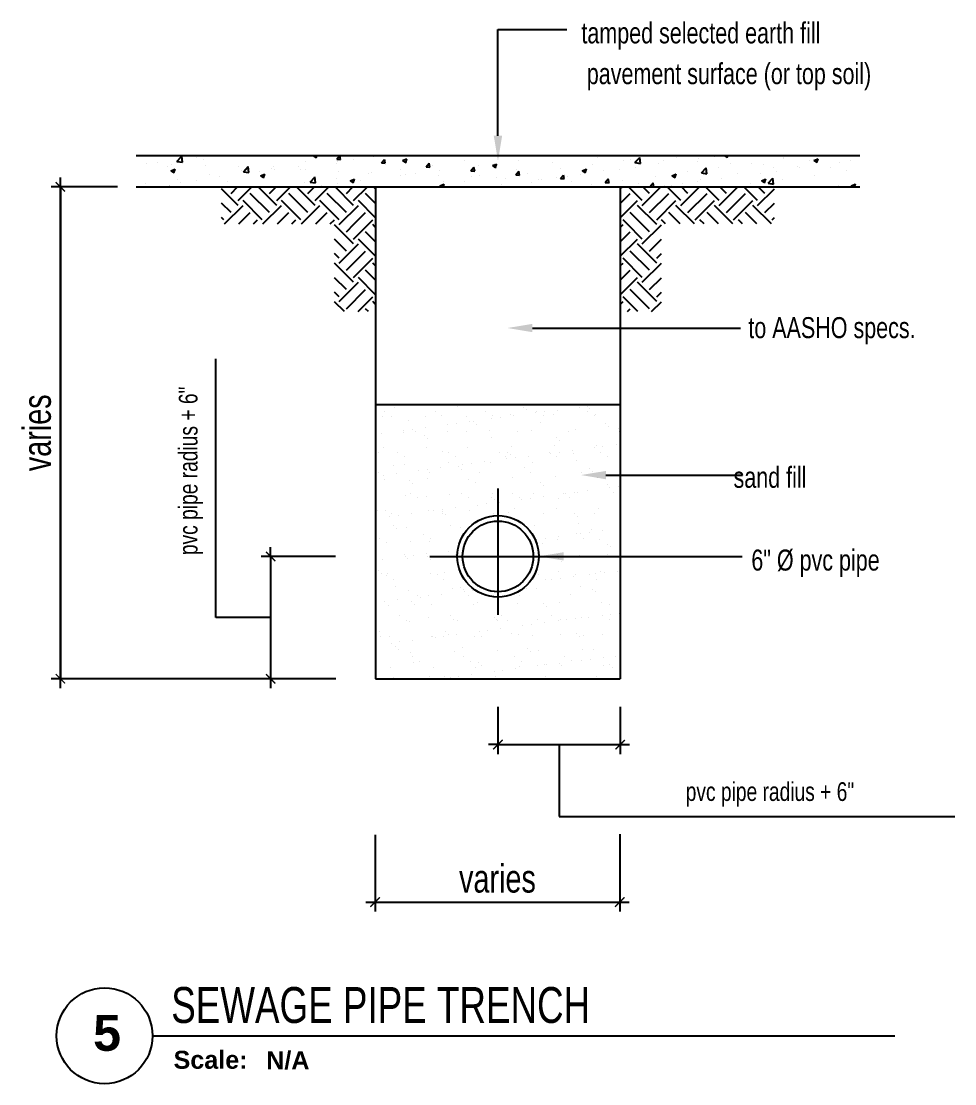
# Model space of a CAD drawing. Header units: inches. Extents: x 8351 to 42256, y 21052 to 33437.
# Drawn here: x 16522.6 to 16672.2, y 24293.9 to 24464.1 of the extents above; entities that cross this region are included whole.
import ezdxf
from ezdxf.enums import TextEntityAlignment as Align

# ---------------------------------------------------------------- set-up
doc = ezdxf.new("R2010")
doc.units = ezdxf.units.IN
doc.header["$MEASUREMENT"] = 0
doc.layers.add('window', color=7, linetype='Continuous')
doc.styles.add('AEP style', font='swisscl.ttf')
doc.styles.add('SANSSERIFBOLD', font='sanssb__.ttf')

# ---------------------------------------------------------------- blocks, each defined once
blk = doc.blocks.new('_ArchTick')
at = {"color": 0, "linetype": 'ByBlock', "const_width": 0.15}
blk.add_lwpolyline([(-0.5, -0.5), (0.5, 0.5)], dxfattribs=at)
blk = doc.blocks.new('*U428')
blk.add_line((0.8423, -0.5126), (4.7142, -0.5126))
at = {"lineweight": 25}
blk.add_circle((0.5923, -0.5126), 0.25, dxfattribs=at)
at = {"insert": (0.9523, -0.5907), "char_height": 0.09375, "width": 0.391625, "attachment_point": 1, "style": 'SANSSERIFBOLD'}
blk.add_mtext('Scale: ', dxfattribs=at)
at = {"ltscale": 15, "style": 'SANSSERIFBOLD', "flags": 8}
blk.add_attdef('VIEWNAME', text='', height=0.1875, dxfattribs=at).set_placement((0.9422, -0.5109), align=Align.BOTTOM_LEFT)
blk.add_attdef('#', text='', height=0.1875, dxfattribs=at).set_placement((0.5922, -0.5109), align=Align.MIDDLE_CENTER)
blk.add_attdef('VPSCALE', text='', height=0.0938, dxfattribs=at).set_placement((1.3617, -0.589), align=Align.TOP_LEFT)

msp = doc.modelspace()

# ---------------------------------------------------------------- linework, layer by layer
at = {"color": 0}
for p, q in [((16541, 24442.6), (16656.92, 24442.6)), ((16528.85, 24437.56), (16528.85, 24358.75)), ((16541, 24437.56), (16656.92, 24437.56)), ((16557.35, 24434.58), (16554.66, 24437.26)), ((16556.19, 24436.5), (16557.24, 24437.56)), ((16557.35, 24435.35), (16559.55, 24437.56)), ((16563.51, 24434.58), (16560.53, 24437.56)), ((16562.35, 24436.5), (16563.41, 24437.56)), ((16563.51, 24435.35), (16565.72, 24437.56)), ((16569.67, 24434.58), (16566.69, 24437.56)), ((16568.51, 24436.5), (16569.57, 24437.56)), ((16569.67, 24435.35), (16571.88, 24437.56)), ((16575.83, 24434.58), (16572.85, 24437.56)), ((16574.67, 24436.5), (16575.73, 24437.56)), ((16575.83, 24435.35), (16578.04, 24437.56)), ((16579.36, 24437.21), (16579.01, 24437.56)), ((16579.36, 24437.56), (16579.36, 24358.75)), ((16618.56, 24437.21), (16618.91, 24437.56)), ((16618.56, 24437.56), (16618.56, 24358.75)), ((16622.09, 24435.35), (16619.89, 24437.56)), ((16622.09, 24434.58), (16625.07, 24437.56)), ((16623.25, 24436.5), (16622.2, 24437.56)), ((16628.25, 24435.35), (16626.05, 24437.56)), ((16628.25, 24434.58), (16631.23, 24437.56)), ((16629.41, 24436.5), (16628.36, 24437.56)), ((16634.41, 24435.35), (16632.21, 24437.56)), ((16634.41, 24434.58), (16637.39, 24437.56)), ((16635.57, 24436.5), (16634.52, 24437.56)), ((16640.57, 24435.35), (16638.37, 24437.56)), ((16640.57, 24434.58), (16643.26, 24437.26)), ((16641.73, 24436.5), (16640.68, 24437.56)), ((16561.2, 24432.27), (16558.12, 24435.35)), ((16562.35, 24433.42), (16559.27, 24436.5)), ((16567.36, 24432.27), (16564.28, 24435.35)), ((16568.51, 24433.42), (16565.43, 24436.5)), ((16573.52, 24432.27), (16570.44, 24435.35)), ((16574.67, 24433.42), (16571.59, 24436.5)), ((16579.36, 24432.59), (16576.6, 24435.35)), ((16579.36, 24434.9), (16577.75, 24436.5)), ((16618.56, 24434.9), (16620.17, 24436.5)), ((16618.56, 24432.59), (16621.32, 24435.35)), ((16623.25, 24433.42), (16626.33, 24436.5)), ((16624.4, 24432.27), (16627.48, 24435.35)), ((16629.41, 24433.42), (16632.49, 24436.5)), ((16630.56, 24432.27), (16633.64, 24435.35)), ((16635.57, 24433.42), (16638.65, 24436.5)), ((16636.72, 24432.27), (16639.8, 24435.35)), ((16556.19, 24433.42), (16554.66, 24434.95)), ((16555.15, 24431.61), (16558.12, 24434.58)), ((16561.31, 24431.61), (16564.28, 24434.58)), ((16567.47, 24431.61), (16570.44, 24434.58)), ((16573.63, 24431.61), (16576.6, 24434.58)), ((16624.29, 24431.61), (16621.32, 24434.58)), ((16630.45, 24431.61), (16627.48, 24434.58)), ((16636.61, 24431.61), (16633.64, 24434.58)), ((16642.77, 24431.61), (16639.8, 24434.58)), ((16641.73, 24433.42), (16643.26, 24434.95)), ((16555.04, 24432.27), (16554.66, 24432.64)), ((16557.46, 24431.61), (16559.27, 24433.42)), ((16559.77, 24431.61), (16560.43, 24432.27)), ((16563.62, 24431.61), (16565.43, 24433.42)), ((16565.93, 24431.61), (16566.59, 24432.27)), ((16569.78, 24431.61), (16571.59, 24433.42)), ((16572.09, 24431.61), (16572.75, 24432.27)), ((16575.94, 24431.61), (16577.75, 24433.42)), ((16578.25, 24431.61), (16578.91, 24432.27)), ((16619.67, 24431.61), (16619.01, 24432.27)), ((16621.98, 24431.61), (16620.17, 24433.42)), ((16625.83, 24431.61), (16625.17, 24432.27)), ((16628.14, 24431.61), (16626.33, 24433.42)), ((16631.99, 24431.61), (16631.33, 24432.27)), ((16634.3, 24431.61), (16632.49, 24433.42)), ((16638.15, 24431.61), (16637.49, 24432.27)), ((16640.46, 24431.61), (16638.65, 24433.42)), ((16642.88, 24432.27), (16643.26, 24432.64)), ((16575.83, 24428.42), (16572.77, 24431.47)), ((16573.52, 24431.5), (16573.63, 24431.61)), ((16574.67, 24430.34), (16575.94, 24431.61)), ((16575.83, 24429.19), (16578.25, 24431.61)), ((16579.36, 24428.74), (16577.75, 24430.34)), ((16579.36, 24431.05), (16578.91, 24431.5)), ((16618.56, 24431.05), (16619.01, 24431.5)), ((16618.56, 24428.74), (16620.17, 24430.34)), ((16622.09, 24429.19), (16619.67, 24431.61)), ((16623.25, 24430.34), (16621.98, 24431.61)), ((16622.09, 24428.42), (16625.15, 24431.47)), ((16624.4, 24431.5), (16624.29, 24431.61)), ((16574.67, 24427.26), (16572.77, 24429.16)), ((16573.52, 24425.34), (16576.6, 24428.42)), ((16579.36, 24426.43), (16576.6, 24429.19)), ((16618.56, 24426.43), (16621.32, 24429.19)), ((16624.4, 24425.34), (16621.32, 24428.42)), ((16623.25, 24427.26), (16625.15, 24429.16)), ((16573.52, 24426.11), (16572.77, 24426.85)), ((16574.67, 24424.18), (16577.75, 24427.26)), ((16623.25, 24424.18), (16620.17, 24427.26)), ((16624.4, 24426.11), (16625.15, 24426.85)), ((16575.83, 24422.26), (16572.77, 24425.31)), ((16575.83, 24423.03), (16578.91, 24426.11)), ((16579.36, 24424.89), (16578.91, 24425.34)), ((16618.56, 24424.89), (16619.01, 24425.34)), ((16622.09, 24423.03), (16619.01, 24426.11)), ((16622.09, 24422.26), (16625.15, 24425.31)), ((16579.36, 24422.58), (16577.75, 24424.18)), ((16618.56, 24422.58), (16620.17, 24424.18)), ((16574.67, 24421.1), (16572.77, 24423)), ((16573.52, 24419.18), (16576.6, 24422.26)), ((16579.36, 24420.27), (16576.6, 24423.03)), ((16618.56, 24420.27), (16621.32, 24423.03)), ((16624.4, 24419.18), (16621.32, 24422.26)), ((16623.25, 24421.1), (16625.15, 24423)), ((16573.52, 24419.95), (16572.77, 24420.69)), ((16574.67, 24418.02), (16577.75, 24421.1)), ((16576.54, 24417.57), (16578.91, 24419.95)), ((16621.39, 24417.57), (16619.01, 24419.95)), ((16623.25, 24418.02), (16620.17, 24421.1)), ((16624.4, 24419.95), (16625.15, 24420.69)), ((16574.35, 24417.57), (16572.77, 24419.15)), ((16579.36, 24418.73), (16578.91, 24419.18)), ((16618.56, 24418.73), (16619.01, 24419.18)), ((16623.57, 24417.57), (16625.15, 24419.15)), ((16578.2, 24417.57), (16577.75, 24418.02)), ((16619.72, 24417.57), (16620.17, 24418.02)), ((16553.77, 24368.55), (16553.77, 24409.99)), ((16579.36, 24402.71), (16618.56, 24402.71)), ((16580.75, 24401.55), (16580.75, 24401.55)), ((16581.91, 24402.58), (16581.91, 24402.58)), ((16582.39, 24402.13), (16582.39, 24402.13)), ((16588.89, 24401.56), (16588.89, 24401.56)), ((16592.52, 24402.34), (16592.52, 24402.34)), ((16597.03, 24401.57), (16597.03, 24401.57)), ((16602.98, 24402.25), (16602.98, 24402.25)), ((16603.46, 24401.81), (16603.46, 24401.81)), ((16604.98, 24401.34), (16604.98, 24401.34)), ((16605.17, 24401.59), (16605.17, 24401.59)), ((16606.35, 24401.52), (16606.35, 24401.52)), ((16608.47, 24401.8), (16608.47, 24401.8)), ((16612.02, 24402.26), (16612.02, 24402.26)), ((16613.31, 24401.6), (16613.31, 24401.6)), ((16613.38, 24402.44), (16613.38, 24402.44)), ((16613.59, 24402.02), (16613.59, 24402.02)), ((16580.46, 24400.76), (16580.46, 24400.76)), ((16581.85, 24400.84), (16581.85, 24400.84)), ((16584.66, 24400.05), (16584.66, 24400.05)), ((16587.3, 24400.84), (16587.3, 24400.84)), ((16589.99, 24400.86), (16589.99, 24400.86)), ((16590.91, 24399.48), (16590.91, 24399.48)), ((16592.27, 24399.66), (16592.27, 24399.66)), ((16593.99, 24400.81), (16593.99, 24400.81)), ((16594.4, 24399.94), (16594.4, 24399.94)), ((16595.12, 24399.96), (16595.12, 24399.96)), ((16595.6, 24399.52), (16595.6, 24399.52)), ((16597.95, 24400.41), (16597.95, 24400.41)), ((16598.13, 24400.87), (16598.13, 24400.87)), ((16599.31, 24400.59), (16599.31, 24400.59)), ((16601.05, 24401.06), (16601.05, 24401.06)), ((16601.43, 24400.87), (16601.43, 24400.87)), ((16605.73, 24399.73), (16605.73, 24399.73)), ((16606.27, 24400.89), (16606.27, 24400.89)), ((16607.89, 24401.15), (16607.89, 24401.15)), ((16614.41, 24400.9), (16614.41, 24400.9)), ((16614.57, 24401.12), (16614.57, 24401.12)), ((16616.19, 24399.64), (16616.19, 24399.64)), ((16580.33, 24398.09), (16580.33, 24398.09)), ((16583.78, 24398.14), (16583.78, 24398.14)), ((16583.88, 24398.56), (16583.88, 24398.56)), ((16585.24, 24398.74), (16585.24, 24398.74)), ((16585.82, 24398.32), (16585.82, 24398.32)), ((16587.36, 24399.02), (16587.36, 24399.02)), ((16590.83, 24398.39), (16590.83, 24398.39)), ((16593.96, 24398.33), (16593.96, 24398.33)), ((16597.68, 24398.48), (16597.68, 24398.48)), ((16602.1, 24398.34), (16602.1, 24398.34)), ((16604.36, 24398.45), (16604.36, 24398.45)), ((16610.24, 24398.36), (16610.24, 24398.36)), ((16611.42, 24398.7), (16611.42, 24398.7)), ((16616.67, 24399.2), (16616.67, 24399.2)), ((16618.26, 24398.79), (16618.26, 24398.79)), ((16618.38, 24398.37), (16618.38, 24398.37)), ((16587.26, 24397.67), (16587.26, 24397.67)), ((16587.75, 24397.23), (16587.75, 24397.23)), ((16597.88, 24397.44), (16597.88, 24397.44)), ((16608.05, 24396.12), (16608.05, 24396.12)), ((16608.34, 24397.35), (16608.34, 24397.35)), ((16608.82, 24396.9), (16608.82, 24396.9)), ((16614.74, 24396.08), (16614.74, 24396.08)), ((16617.91, 24396.27), (16617.91, 24396.27)), ((16579.41, 24395.37), (16579.41, 24395.37)), ((16579.89, 24394.93), (16579.89, 24394.93)), ((16580.62, 24395.72), (16580.62, 24395.72)), ((16582.86, 24395), (16582.86, 24395)), ((16587.47, 24395.81), (16587.47, 24395.81)), ((16590.02, 24395.14), (16590.02, 24395.14)), ((16591, 24395.02), (16591, 24395.02)), ((16594.15, 24395.77), (16594.15, 24395.77)), ((16599.14, 24395.03), (16599.14, 24395.03)), ((16600.48, 24395.05), (16600.48, 24395.05)), ((16600.96, 24394.61), (16600.96, 24394.61)), ((16601.21, 24396.03), (16601.21, 24396.03)), ((16603.84, 24394.42), (16603.84, 24394.42)), ((16607.28, 24395.04), (16607.28, 24395.04)), ((16607.39, 24394.89), (16607.39, 24394.89)), ((16608.75, 24395.07), (16608.75, 24395.07)), ((16610.88, 24395.35), (16610.88, 24395.35)), ((16611.09, 24394.82), (16611.09, 24394.82)), ((16614.43, 24395.81), (16614.43, 24395.81)), ((16615.42, 24395.06), (16615.42, 24395.06)), ((16615.79, 24395.99), (16615.79, 24395.99)), ((16616.52, 24394.36), (16616.52, 24394.36)), ((16582.16, 24392.85), (16582.16, 24392.85)), ((16583.94, 24393.1), (16583.94, 24393.1)), ((16583.96, 24394.3), (16583.96, 24394.3)), ((16591, 24393.36), (16591, 24393.36)), ((16592.1, 24394.31), (16592.1, 24394.31)), ((16592.62, 24392.76), (16592.62, 24392.76)), ((16593.32, 24393.03), (16593.32, 24393.03)), ((16594.68, 24393.21), (16594.68, 24393.21)), ((16596.81, 24393.49), (16596.81, 24393.49)), ((16597.84, 24393.44), (16597.84, 24393.44)), ((16600.24, 24394.33), (16600.24, 24394.33)), ((16600.36, 24393.96), (16600.36, 24393.96)), ((16601.72, 24394.14), (16601.72, 24394.14)), ((16604.53, 24393.41), (16604.53, 24393.41)), ((16608.38, 24394.34), (16608.38, 24394.34)), ((16611.59, 24393.67), (16611.59, 24393.67)), ((16618.43, 24393.75), (16618.43, 24393.75)), ((16579.79, 24391.76), (16579.79, 24391.76)), ((16580.61, 24391.36), (16580.61, 24391.36)), ((16582.74, 24391.64), (16582.74, 24391.64)), ((16586.29, 24392.11), (16586.29, 24392.11)), ((16587.65, 24392.29), (16587.65, 24392.29)), ((16587.93, 24391.77), (16587.93, 24391.77)), ((16589.77, 24392.57), (16589.77, 24392.57)), ((16593.1, 24392.32), (16593.1, 24392.32)), ((16596.07, 24391.79), (16596.07, 24391.79)), ((16601.37, 24390.99), (16601.37, 24390.99)), ((16603.23, 24392.53), (16603.23, 24392.53)), ((16604.21, 24391.8), (16604.21, 24391.8)), ((16608.22, 24391.08), (16608.22, 24391.08)), ((16612.35, 24391.81), (16612.35, 24391.81)), ((16613.69, 24392.44), (16613.69, 24392.44)), ((16614.17, 24392), (16614.17, 24392)), ((16614.9, 24391.05), (16614.9, 24391.05)), ((16580.79, 24390.68), (16580.79, 24390.68)), ((16584.76, 24390.46), (16584.76, 24390.46)), ((16585.25, 24390.02), (16585.25, 24390.02)), ((16587.63, 24390.77), (16587.63, 24390.77)), ((16594.32, 24390.74), (16594.32, 24390.74)), ((16595.38, 24390.23), (16595.38, 24390.23)), ((16598.96, 24389.24), (16598.96, 24369.01)), ((16605.84, 24390.14), (16605.84, 24390.14)), ((16606.32, 24389.7), (16606.32, 24389.7)), ((16616.45, 24389.91), (16616.45, 24389.91)), ((16616.84, 24389.36), (16616.84, 24389.36)), ((16618.2, 24389.54), (16618.2, 24389.54)), ((16584.1, 24388.07), (16584.1, 24388.07)), ((16584.97, 24388.46), (16584.97, 24388.46)), ((16586.08, 24387.75), (16586.08, 24387.75)), ((16587.52, 24387.94), (16587.52, 24387.94)), ((16591.16, 24388.32), (16591.16, 24388.32)), ((16593.11, 24388.47), (16593.11, 24388.47)), ((16594.21, 24387.77), (16594.21, 24387.77)), ((16597.98, 24387.85), (16597.98, 24387.85)), ((16598.01, 24388.41), (16598.01, 24388.41)), ((16601.25, 24388.49), (16601.25, 24388.49)), ((16602.35, 24387.78), (16602.35, 24387.78)), ((16604.13, 24387.69), (16604.13, 24387.69)), ((16604.69, 24388.38), (16604.69, 24388.38)), ((16606.25, 24387.97), (16606.25, 24387.97)), ((16608.59, 24387.62), (16608.59, 24387.62)), ((16609.39, 24388.5), (16609.39, 24388.5)), ((16609.8, 24388.44), (16609.8, 24388.44)), ((16610.49, 24387.8), (16610.49, 24387.8)), ((16611.16, 24388.62), (16611.16, 24388.62)), ((16611.75, 24388.63), (16611.75, 24388.63)), ((16613.29, 24388.9), (16613.29, 24388.9)), ((16617.53, 24388.51), (16617.53, 24388.51)), ((16590.06, 24385.84), (16590.06, 24385.84)), ((16592.18, 24386.12), (16592.18, 24386.12)), ((16595.73, 24386.58), (16595.73, 24386.58)), ((16597.09, 24386.76), (16597.09, 24386.76)), ((16598.46, 24387.41), (16598.46, 24387.41)), ((16599.22, 24387.04), (16599.22, 24387.04)), ((16601.54, 24385.96), (16601.54, 24385.96)), ((16602.77, 24387.51), (16602.77, 24387.51)), ((16608.38, 24386.04), (16608.38, 24386.04)), ((16615.07, 24386.01), (16615.07, 24386.01)), ((16579.66, 24385.65), (16579.66, 24385.65)), ((16580.95, 24385.65), (16580.95, 24385.65)), ((16581.66, 24384.73), (16581.66, 24384.73)), ((16581.9, 24385.21), (16581.9, 24385.21)), ((16583.02, 24384.91), (16583.02, 24384.91)), ((16585.15, 24385.19), (16585.15, 24385.19)), ((16587.79, 24385.73), (16587.79, 24385.73)), ((16588.7, 24385.66), (16588.7, 24385.66)), ((16590.04, 24385.23), (16590.04, 24385.23)), ((16590.12, 24385.56), (16590.12, 24385.56)), ((16590.6, 24385.11), (16590.6, 24385.11)), ((16594.48, 24385.7), (16594.48, 24385.7)), ((16598.18, 24385.24), (16598.18, 24385.24)), ((16600.73, 24385.32), (16600.73, 24385.32)), ((16606.32, 24385.26), (16606.32, 24385.26)), ((16611.19, 24385.23), (16611.19, 24385.23)), ((16611.67, 24384.79), (16611.67, 24384.79)), ((16614.46, 24385.27), (16614.46, 24385.27)), ((16582.26, 24383.26), (16582.26, 24383.26)), ((16582.75, 24382.82), (16582.75, 24382.82)), ((16584.27, 24383.03), (16584.27, 24383.03)), ((16591.33, 24383.28), (16591.33, 24383.28)), ((16592.88, 24383.03), (16592.88, 24383.03)), ((16604.86, 24383.34), (16604.86, 24383.34)), ((16611.91, 24383.59), (16611.91, 24383.59)), ((16613.95, 24382.71), (16613.95, 24382.71)), ((16615.7, 24382.45), (16615.7, 24382.45)), ((16580.05, 24381.19), (16580.05, 24381.19)), ((16585.02, 24380.74), (16585.02, 24380.74)), ((16587.08, 24381.91), (16587.08, 24381.91)), ((16588.19, 24381.21), (16588.19, 24381.21)), ((16605.18, 24381.06), (16605.18, 24381.06)), ((16606.54, 24381.24), (16606.54, 24381.24)), ((16608.55, 24381.01), (16608.55, 24381.01)), ((16608.66, 24381.52), (16608.66, 24381.52)), ((16611.5, 24381.96), (16611.5, 24381.96)), ((16612.21, 24381.99), (16612.21, 24381.99)), ((16612.6, 24381.25), (16612.6, 24381.25)), ((16613.57, 24382.17), (16613.57, 24382.17)), ((16615.23, 24380.98), (16615.23, 24380.98)), ((16562.54, 24378.35), (16562.54, 24379.85)), ((16581.12, 24380.61), (16581.12, 24380.61)), ((16587.96, 24380.7), (16587.96, 24380.7)), ((16591.11, 24379.21), (16591.11, 24379.21)), ((16592.47, 24379.39), (16592.47, 24379.39)), ((16606.09, 24380.42), (16606.09, 24380.42)), ((16616.55, 24380.33), (16616.55, 24380.33)), ((16617.03, 24379.88), (16617.03, 24379.88)), ((16572.92, 24378.35), (16561.04, 24378.35)), ((16562.54, 24378.35), (16562.54, 24358.75)), ((16580.52, 24377.81), (16580.52, 24377.81)), ((16584.02, 24378.67), (16584.02, 24378.67)), ((16584.07, 24378.28), (16584.07, 24378.28)), ((16584.43, 24377.99), (16584.43, 24377.99)), ((16585.43, 24378.46), (16585.43, 24378.46)), ((16587.56, 24378.74), (16587.56, 24378.74)), ((16587.62, 24378.35), (16587.62, 24378.35)), ((16588.07, 24378.35), (16609.85, 24378.35)), ((16588.1, 24377.91), (16588.1, 24377.91)), ((16591.49, 24378.25), (16591.49, 24378.25)), ((16592.15, 24378.68), (16592.15, 24378.68)), ((16608.43, 24378.71), (16608.43, 24378.71)), ((16608.69, 24378.03), (16608.69, 24378.03)), ((16609.17, 24377.59), (16609.17, 24377.59)), ((16612.08, 24378.56), (16612.08, 24378.56)), ((16616.57, 24378.73), (16616.57, 24378.73)), ((16579.76, 24376.06), (16579.76, 24376.06)), ((16588.12, 24375.66), (16588.12, 24375.66)), ((16590.38, 24375.83), (16590.38, 24375.83)), ((16608.71, 24375.97), (16608.71, 24375.97)), ((16615.4, 24375.94), (16615.4, 24375.94)), ((16615.98, 24375.72), (16615.98, 24375.72)), ((16618.11, 24376), (16618.11, 24376)), ((16580.25, 24375.62), (16580.25, 24375.62)), ((16581.06, 24375.35), (16581.06, 24375.35)), ((16581.28, 24375.58), (16581.28, 24375.58)), ((16582.16, 24374.65), (16582.16, 24374.65)), ((16589.2, 24375.37), (16589.2, 24375.37)), ((16590.3, 24374.66), (16590.3, 24374.66)), ((16604.04, 24374.14), (16604.04, 24374.14)), ((16605.47, 24375.4), (16605.47, 24375.4)), ((16606.58, 24374.69), (16606.58, 24374.69)), ((16607.59, 24374.61), (16607.59, 24374.61)), ((16608.95, 24374.79), (16608.95, 24374.79)), ((16611.07, 24375.07), (16611.07, 24375.07)), ((16611.45, 24375.51), (16611.45, 24375.51)), ((16613.61, 24375.41), (16613.61, 24375.41)), ((16614.62, 24375.54), (16614.62, 24375.54)), ((16614.71, 24374.71), (16614.71, 24374.71)), ((16582.52, 24373.53), (16582.52, 24373.53)), ((16584.6, 24372.96), (16584.6, 24372.96)), ((16589.97, 24372.29), (16589.97, 24372.29)), ((16591.66, 24373.21), (16591.66, 24373.21)), ((16592.98, 24373.44), (16592.98, 24373.44)), ((16593.46, 24373), (16593.46, 24373)), ((16593.52, 24372.76), (16593.52, 24372.76)), ((16594.88, 24372.94), (16594.88, 24372.94)), ((16603.59, 24373.21), (16603.59, 24373.21)), ((16605.18, 24373.27), (16605.18, 24373.27)), ((16612.24, 24373.52), (16612.24, 24373.52)), ((16614.05, 24373.12), (16614.05, 24373.12)), ((16614.53, 24372.68), (16614.53, 24372.68)), ((16579.45, 24370.91), (16579.45, 24370.91)), ((16580.81, 24371.09), (16580.81, 24371.09)), ((16581.45, 24370.54), (16581.45, 24370.54)), ((16582.93, 24371.37), (16582.93, 24371.37)), ((16585.12, 24371.15), (16585.12, 24371.15)), ((16585.6, 24370.71), (16585.6, 24370.71)), ((16586.13, 24372.12), (16586.13, 24372.12)), ((16586.48, 24371.83), (16586.48, 24371.83)), ((16587.84, 24372.01), (16587.84, 24372.01)), ((16588.29, 24370.63), (16588.29, 24370.63)), ((16594.27, 24372.14), (16594.27, 24372.14)), ((16594.97, 24370.59), (16594.97, 24370.59)), ((16595.73, 24370.92), (16595.73, 24370.92)), ((16602.03, 24370.85), (16602.03, 24370.85)), ((16602.4, 24372.15), (16602.4, 24372.15)), ((16606.19, 24370.83), (16606.19, 24370.83)), ((16608.87, 24370.94), (16608.87, 24370.94)), ((16610.54, 24372.17), (16610.54, 24372.17)), ((16615.56, 24370.9), (16615.56, 24370.9)), ((16616.8, 24370.6), (16616.8, 24370.6)), ((16591.31, 24368.82), (16591.31, 24368.82)), ((16599.45, 24368.84), (16599.45, 24368.84)), ((16606.67, 24370.39), (16606.67, 24370.39)), ((16607.58, 24368.85), (16607.58, 24368.85)), ((16615.72, 24368.87), (16615.72, 24368.87)), ((16617.03, 24369.09), (16617.03, 24369.09)), ((16618.39, 24369.27), (16618.39, 24369.27)), ((16562.54, 24368.55), (16553.77, 24368.55)), ((16583.17, 24368.81), (16583.17, 24368.81)), ((16584.27, 24368.1), (16584.27, 24368.1)), ((16584.76, 24367.92), (16584.76, 24367.92)), ((16587.88, 24368.63), (16587.88, 24368.63)), ((16591.82, 24368.18), (16591.82, 24368.18)), ((16592.41, 24368.12), (16592.41, 24368.12)), ((16598.34, 24368.54), (16598.34, 24368.54)), ((16598.66, 24368.26), (16598.66, 24368.26)), ((16598.82, 24368.09), (16598.82, 24368.09)), ((16600.55, 24368.13), (16600.55, 24368.13)), ((16602.96, 24367.24), (16602.96, 24367.24)), ((16604.32, 24367.41), (16604.32, 24367.41)), ((16605.35, 24368.23), (16605.35, 24368.23)), ((16606.45, 24367.69), (16606.45, 24367.69)), ((16608.69, 24368.15), (16608.69, 24368.15)), ((16608.95, 24368.3), (16608.95, 24368.3)), ((16610, 24368.16), (16610, 24368.16)), ((16611.36, 24368.34), (16611.36, 24368.34)), ((16612.41, 24368.49), (16612.41, 24368.49)), ((16613.48, 24368.62), (16613.48, 24368.62)), ((16616.83, 24368.16), (16616.83, 24368.16)), ((16580.02, 24366.33), (16580.02, 24366.33)), ((16580.1, 24365.56), (16580.1, 24365.56)), ((16581.61, 24365.5), (16581.61, 24365.5)), ((16588.24, 24365.58), (16588.24, 24365.58)), ((16588.45, 24365.59), (16588.45, 24365.59)), ((16590.25, 24365.56), (16590.25, 24365.56)), ((16590.48, 24366.24), (16590.48, 24366.24)), ((16590.96, 24365.8), (16590.96, 24365.8)), ((16592.38, 24365.84), (16592.38, 24365.84)), ((16595.14, 24365.56), (16595.14, 24365.56)), ((16595.93, 24366.31), (16595.93, 24366.31)), ((16596.38, 24365.59), (16596.38, 24365.59)), ((16597.29, 24366.49), (16597.29, 24366.49)), ((16599.41, 24366.77), (16599.41, 24366.77)), ((16601.09, 24366.01), (16601.09, 24366.01)), ((16602.2, 24365.81), (16602.2, 24365.81)), ((16604.52, 24365.61), (16604.52, 24365.61)), ((16609.04, 24365.9), (16609.04, 24365.9)), ((16611.55, 24365.92), (16611.55, 24365.92)), ((16612.03, 24365.48), (16612.03, 24365.48)), ((16612.65, 24365.62), (16612.65, 24365.62)), ((16615.72, 24365.87), (16615.72, 24365.87)), ((16581.86, 24364.46), (16581.86, 24364.46)), ((16582.62, 24363.95), (16582.62, 24363.95)), ((16583.22, 24364.64), (16583.22, 24364.64)), ((16585.34, 24364.92), (16585.34, 24364.92)), ((16588.89, 24365.38), (16588.89, 24365.38)), ((16593.23, 24363.72), (16593.23, 24363.72)), ((16583.1, 24363.51), (16583.1, 24363.51)), ((16584.93, 24362.89), (16584.93, 24362.89)), ((16585.28, 24362.26), (16585.28, 24362.26)), ((16591.99, 24363.14), (16591.99, 24363.14)), ((16593.42, 24362.28), (16593.42, 24362.28)), ((16598.83, 24363.23), (16598.83, 24363.23)), ((16601.56, 24362.29), (16601.56, 24362.29)), ((16603.69, 24363.63), (16603.69, 24363.63)), ((16604.17, 24363.19), (16604.17, 24363.19)), ((16605.51, 24363.2), (16605.51, 24363.2)), ((16609.7, 24362.31), (16609.7, 24362.31)), ((16612.57, 24363.45), (16612.57, 24363.45)), ((16614.3, 24363.4), (16614.3, 24363.4)), ((16615.89, 24362.17), (16615.89, 24362.17)), ((16617.83, 24362.32), (16617.83, 24362.32)), ((16581.78, 24360.47), (16581.78, 24360.47)), ((16585.38, 24361.42), (16585.38, 24361.42)), ((16586.38, 24361.56), (16586.38, 24361.56)), ((16588.62, 24360.56), (16588.62, 24360.56)), ((16594.52, 24361.57), (16594.52, 24361.57)), ((16595.3, 24360.52), (16595.3, 24360.52)), ((16595.84, 24361.33), (16595.84, 24361.33)), ((16596.32, 24360.89), (16596.32, 24360.89)), ((16601.82, 24360.32), (16601.82, 24360.32)), ((16602.36, 24360.78), (16602.36, 24360.78)), ((16602.66, 24361.59), (16602.66, 24361.59)), ((16605.37, 24360.79), (16605.37, 24360.79)), ((16606.45, 24361.1), (16606.45, 24361.1)), ((16606.73, 24360.96), (16606.73, 24360.96)), ((16608.86, 24361.24), (16608.86, 24361.24)), ((16609.2, 24360.86), (16609.2, 24360.86)), ((16610.8, 24361.6), (16610.8, 24361.6)), ((16612.41, 24361.71), (16612.41, 24361.71)), ((16613.77, 24361.89), (16613.77, 24361.89)), ((16615.89, 24360.83), (16615.89, 24360.83)), ((16616.91, 24361.01), (16616.91, 24361.01)), ((16617.39, 24360.57), (16617.39, 24360.57)), ((16562.54, 24358.75), (16562.54, 24357.25)), ((16579.36, 24358.75), (16618.56, 24358.75)), ((16582.21, 24359.02), (16582.21, 24359.02)), ((16587.98, 24359.04), (16587.98, 24359.04)), ((16590.35, 24359.03), (16590.35, 24359.03)), ((16591.3, 24358.93), (16591.3, 24358.93)), ((16592.66, 24359.11), (16592.66, 24359.11)), ((16594.79, 24359.39), (16594.79, 24359.39)), ((16598.34, 24359.86), (16598.34, 24359.86)), ((16598.49, 24359.05), (16598.49, 24359.05)), ((16598.59, 24358.81), (16598.59, 24358.81)), ((16599.7, 24360.04), (16599.7, 24360.04)), ((16606.63, 24359.06), (16606.63, 24359.06)), ((16614.77, 24359.08), (16614.77, 24359.08)), ((16598.96, 24354.25), (16598.96, 24346.69)), ((16618.56, 24354.25), (16618.56, 24346.69)), ((16598.96, 24353.19), (16598.96, 24348.78)), ((16598.96, 24348.19), (16597.46, 24348.19)), ((16598.96, 24348.19), (16618.56, 24348.19)), ((16608.76, 24348.19), (16608.76, 24336.7)), ((16618.56, 24348.19), (16620.06, 24348.19)), ((16608.76, 24336.7), (16672.15, 24336.7))]:
    msp.add_line(p, q, dxfattribs=at)
at = {"color": 0, "linetype": 'ByBlock'}
for p, q in [((16547.51, 24441.63), (16548.29, 24442.45)), ((16547.76, 24442.1), (16547.76, 24442.1)), ((16548.4, 24441.5), (16548.29, 24442.45)), ((16550.73, 24442.26), (16550.73, 24442.26)), ((16553.23, 24442.59), (16553.23, 24442.59)), ((16566.42, 24442.6), (16566.55, 24442.59)), ((16566.55, 24442.59), (16566.55, 24442.6)), ((16569.31, 24442.55), (16569.44, 24442.6)), ((16569.31, 24442.55), (16569.81, 24442.21)), ((16569.81, 24442.22), (16569.94, 24442.6)), ((16573.12, 24442.01), (16573.61, 24442.59)), ((16573.12, 24442.01), (16573.72, 24441.96)), ((16573.21, 24442.21), (16573.21, 24442.21)), ((16573.72, 24441.96), (16573.61, 24442.59)), ((16578.98, 24442.37), (16578.98, 24442.37)), ((16579.6, 24442.47), (16579.6, 24442.47)), ((16583.68, 24441.75), (16584.38, 24442.02)), ((16584.18, 24441.42), (16584.38, 24442.02)), ((16598.79, 24442.43), (16598.79, 24442.43)), ((16609.53, 24442.45), (16609.53, 24442.45)), ((16613.56, 24442.41), (16613.56, 24442.41)), ((16614.87, 24442.22), (16614.87, 24442.22)), ((16620.89, 24441.44), (16621.67, 24442.26)), ((16621.78, 24441.31), (16621.67, 24442.26)), ((16624.3, 24442.58), (16624.3, 24442.58)), ((16627.62, 24442.22), (16627.62, 24442.22)), ((16631.08, 24442.05), (16631.08, 24442.05)), ((16633.58, 24442.38), (16633.58, 24442.38)), ((16635.2, 24442.57), (16635.27, 24442.6)), ((16635.2, 24442.57), (16635.7, 24442.23)), ((16635.7, 24442.24), (16635.82, 24442.6)), ((16639.45, 24442.44), (16639.45, 24442.44)), ((16644.69, 24442.05), (16644.69, 24442.05)), ((16644.79, 24442.21), (16644.79, 24442.21)), ((16649.57, 24441.77), (16650.27, 24442.04)), ((16650.07, 24441.44), (16650.27, 24442.04)), ((16651, 24442.6), (16651.23, 24442.58)), ((16651.23, 24442.58), (16651.23, 24442.6)), ((16542.57, 24441.35), (16542.57, 24441.35)), ((16544.41, 24441.43), (16544.41, 24441.43)), ((16546, 24440.86), (16546, 24440.86)), ((16546.54, 24440.12), (16547.24, 24440.39)), ((16546.71, 24441.19), (16546.71, 24441.19)), ((16547.04, 24439.79), (16547.24, 24440.4)), ((16547.51, 24441.63), (16548.4, 24441.5)), ((16551.83, 24441.86), (16551.83, 24441.86)), ((16552.05, 24440.97), (16552.05, 24440.97)), ((16557.39, 24440.74), (16557.39, 24440.74)), ((16558.18, 24439.98), (16558.96, 24440.79)), ((16559.07, 24439.84), (16558.96, 24440.79)), ((16562.72, 24440.51), (16562.72, 24440.51)), ((16563.02, 24440.87), (16563.02, 24440.87)), ((16563.2, 24440.31), (16563.2, 24440.31)), ((16566.99, 24440.81), (16566.99, 24440.81)), ((16567.31, 24440.37), (16567.31, 24440.37)), ((16568.16, 24441.57), (16568.16, 24441.57)), ((16573.15, 24441.37), (16573.15, 24441.37)), ((16573.31, 24441.64), (16573.31, 24441.64)), ((16575.81, 24441.97), (16575.81, 24441.97)), ((16580.3, 24441.38), (16580.78, 24441.96)), ((16580.3, 24441.38), (16580.9, 24441.33)), ((16580.89, 24441.34), (16580.78, 24441.96)), ((16583.41, 24440.33), (16583.41, 24440.33)), ((16583.68, 24441.75), (16584.18, 24441.41)), ((16587.47, 24440.76), (16587.95, 24441.33)), ((16587.47, 24440.76), (16588.07, 24440.7)), ((16588.07, 24440.71), (16587.95, 24441.34)), ((16588.46, 24440.97), (16588.46, 24440.97)), ((16593.66, 24441.72), (16593.66, 24441.72)), ((16594.64, 24440.13), (16595.12, 24440.7)), ((16595.24, 24440.08), (16595.12, 24440.71)), ((16595.89, 24441.01), (16595.89, 24441.01)), ((16598.06, 24440.95), (16598.76, 24441.21)), ((16598.06, 24440.95), (16598.55, 24440.61)), ((16598.39, 24441.34), (16598.39, 24441.34)), ((16598.55, 24440.62), (16598.75, 24441.22)), ((16601.89, 24440.41), (16601.89, 24440.41)), ((16602.18, 24441.84), (16602.18, 24441.84)), ((16607.73, 24441.41), (16607.73, 24441.41)), ((16608.92, 24440.49), (16608.92, 24440.49)), ((16612.43, 24440.14), (16613.13, 24440.41)), ((16612.92, 24439.81), (16613.13, 24440.42)), ((16614.05, 24441.19), (16614.05, 24441.19)), ((16618.47, 24440.39), (16618.47, 24440.39)), ((16619.1, 24441.83), (16619.1, 24441.83)), ((16620.2, 24442), (16620.2, 24442)), ((16620.89, 24441.44), (16621.78, 24441.31)), ((16620.97, 24440.72), (16620.97, 24440.72)), ((16621.78, 24441.21), (16621.78, 24441.21)), ((16624.76, 24441.22), (16624.76, 24441.22)), ((16625.54, 24441.77), (16625.54, 24441.77)), ((16630.88, 24441.55), (16630.88, 24441.55)), ((16631.56, 24439.79), (16632.34, 24440.6)), ((16632.45, 24439.65), (16632.34, 24440.6)), ((16634.36, 24440.6), (16634.36, 24440.6)), ((16636.22, 24441.32), (16636.22, 24441.32)), ((16639.55, 24441.35), (16639.55, 24441.35)), ((16641.56, 24441.1), (16641.56, 24441.1)), ((16643.1, 24440.72), (16643.1, 24440.72)), ((16646.9, 24440.87), (16646.9, 24440.87)), ((16647.34, 24440.59), (16647.34, 24440.59)), ((16648.93, 24441.72), (16648.93, 24441.72)), ((16649.57, 24441.77), (16650.07, 24441.43)), ((16650.13, 24441.99), (16650.13, 24441.99)), ((16652.23, 24440.65), (16652.23, 24440.65)), ((16653.66, 24441.42), (16653.66, 24441.42)), ((16655.46, 24441.76), (16655.46, 24441.76)), ((16528.85, 24357.25), (16528.85, 24439.06)), ((16546.54, 24440.12), (16547.04, 24439.79)), ((16547.64, 24438.77), (16547.64, 24438.77)), ((16550.6, 24438.65), (16550.6, 24438.65)), ((16552.78, 24439.48), (16552.78, 24439.48)), ((16554.39, 24439.15), (16554.39, 24439.15)), ((16557.83, 24440.12), (16557.83, 24440.12)), ((16558.18, 24439.98), (16559.07, 24439.84)), ((16560.7, 24439.98), (16560.7, 24439.98)), ((16560.91, 24439.32), (16561.61, 24439.59)), ((16560.91, 24439.32), (16561.41, 24438.99)), ((16561.41, 24438.99), (16561.61, 24439.6)), ((16561.48, 24439.37), (16561.48, 24439.37)), ((16568.06, 24440.29), (16568.06, 24440.29)), ((16568.86, 24438.32), (16569.63, 24439.13)), ((16569.74, 24438.19), (16569.63, 24439.14)), ((16573.08, 24438.88), (16573.08, 24438.88)), ((16573.4, 24440.06), (16573.4, 24440.06)), ((16575.28, 24438.52), (16575.98, 24438.79)), ((16575.78, 24438.19), (16575.98, 24438.8)), ((16578.28, 24439.63), (16578.28, 24439.63)), ((16578.74, 24439.84), (16578.74, 24439.84)), ((16583.28, 24439.35), (16583.28, 24439.35)), ((16584.08, 24439.61), (16584.08, 24439.61)), ((16585.79, 24439.68), (16585.79, 24439.68)), ((16589.42, 24439.39), (16589.42, 24439.39)), ((16589.57, 24440.18), (16589.57, 24440.18)), ((16594.64, 24440.13), (16595.24, 24440.08)), ((16594.75, 24439.16), (16594.75, 24439.16)), ((16596.06, 24439.41), (16596.06, 24439.41)), ((16598.67, 24439.1), (16598.67, 24439.1)), ((16600.09, 24438.94), (16600.09, 24438.94)), ((16601.82, 24439.5), (16602.3, 24440.08)), ((16601.82, 24439.5), (16602.41, 24439.45)), ((16602.41, 24439.45), (16602.3, 24440.08)), ((16603.72, 24439.74), (16603.72, 24439.74)), ((16605.43, 24438.71), (16605.43, 24438.71)), ((16605.86, 24438.73), (16605.86, 24438.73)), ((16608.37, 24439.06), (16608.37, 24439.06)), ((16608.99, 24438.87), (16609.47, 24439.45)), ((16608.99, 24438.87), (16609.59, 24438.82)), ((16609.58, 24438.83), (16609.47, 24439.45)), ((16610.12, 24439.21), (16610.12, 24439.21)), ((16612.16, 24439.56), (16612.16, 24439.56)), ((16612.43, 24440.14), (16612.92, 24439.81)), ((16615.95, 24440.21), (16615.95, 24440.21)), ((16616.16, 24438.25), (16616.64, 24438.82)), ((16616.76, 24438.2), (16616.64, 24438.83)), ((16624.17, 24439.25), (16624.17, 24439.25)), ((16626.8, 24439.34), (16627.5, 24439.61)), ((16626.8, 24439.34), (16627.3, 24439.01)), ((16627.29, 24439.01), (16627.5, 24439.62)), ((16629.31, 24439.96), (16629.31, 24439.96)), ((16631.44, 24438.72), (16631.44, 24438.72)), ((16631.56, 24439.79), (16632.45, 24439.65)), ((16634.74, 24438.93), (16634.74, 24438.93)), ((16637.27, 24439.72), (16637.27, 24439.72)), ((16641.05, 24439.76), (16641.05, 24439.76)), ((16641.17, 24438.54), (16641.87, 24438.81)), ((16641.67, 24438.21), (16641.87, 24438.82)), ((16642.24, 24438.13), (16643.02, 24438.94)), ((16643.13, 24438), (16643.02, 24438.95)), ((16643.56, 24440.09), (16643.56, 24440.09)), ((16644.57, 24438.72), (16644.57, 24438.72)), ((16649.62, 24439.36), (16649.62, 24439.36)), ((16654.81, 24440.11), (16654.81, 24440.11)), ((16538, 24437.56), (16527.35, 24437.56)), ((16542.45, 24438.02), (16542.45, 24438.02)), ((16546.29, 24437.56), (16546.3, 24437.57)), ((16546.31, 24437.56), (16546.3, 24437.58)), ((16548.1, 24438.32), (16548.1, 24438.32)), ((16555.65, 24438.37), (16555.65, 24438.37)), ((16568.03, 24438.24), (16568.03, 24438.24)), ((16568.86, 24438.32), (16569.75, 24438.18)), ((16570.68, 24437.7), (16570.68, 24437.7)), ((16573.18, 24438.02), (16573.18, 24438.02)), ((16575.28, 24438.52), (16575.78, 24438.19)), ((16576.97, 24438.52), (16576.97, 24438.52)), ((16588.34, 24437.65), (16588.34, 24437.65)), ((16589.65, 24437.72), (16590.35, 24437.99)), ((16589.65, 24437.72), (16589.9, 24437.56)), ((16590.21, 24437.56), (16590.35, 24437.99)), ((16590.23, 24438.41), (16590.23, 24438.41)), ((16593.54, 24438.4), (16593.54, 24438.4)), ((16599.55, 24437.9), (16599.55, 24437.9)), ((16604.29, 24438.21), (16604.29, 24438.21)), ((16610.77, 24438.48), (16610.77, 24438.48)), ((16613.93, 24437.86), (16613.93, 24437.86)), ((16616.11, 24438.26), (16616.11, 24438.26)), ((16616.16, 24438.25), (16616.76, 24438.19)), ((16618.98, 24438.51), (16618.98, 24438.51)), ((16621.44, 24438.03), (16621.44, 24438.03)), ((16623.33, 24437.62), (16623.82, 24438.19)), ((16623.33, 24437.62), (16623.93, 24437.57)), ((16623.93, 24437.57), (16623.81, 24438.2)), ((16625.6, 24437.72), (16625.6, 24437.72)), ((16626.78, 24437.81), (16626.78, 24437.81)), ((16628.45, 24438.11), (16628.45, 24438.11)), ((16630.95, 24438.43), (16630.95, 24438.43)), ((16630.98, 24437.56), (16630.99, 24437.57)), ((16630.99, 24437.56), (16630.99, 24437.57)), ((16632.12, 24437.58), (16632.12, 24437.58)), ((16639.43, 24438.02), (16639.43, 24438.02)), ((16641.17, 24438.54), (16641.67, 24438.21)), ((16642.24, 24438.13), (16643.13, 24437.99)), ((16653.53, 24437.81), (16653.53, 24437.81)), ((16655.54, 24437.74), (16656.24, 24438.01)), ((16655.54, 24437.74), (16655.82, 24437.56)), ((16656.09, 24437.56), (16656.24, 24438.02)), ((16572.98, 24358.75), (16527.35, 24358.75)), ((16579.28, 24333.75), (16579.28, 24321.46)), ((16618.48, 24333.85), (16618.48, 24321.46)), ((16577.78, 24322.96), (16619.98, 24322.96))]:
    msp.add_line(p, q, dxfattribs=at)
at = {"color": 0, "lineweight": 0}
for p, q in [((16618.56, 24402.71), (16579.36, 24402.71)), ((16598.96, 24384.02), (16598.96, 24378.35)), ((16598.96, 24378.35), (16609.85, 24378.35)), ((16579.36, 24358.75), (16618.56, 24358.75))]:
    msp.add_line(p, q, dxfattribs=at)
at = {"color": 0}
for radius in [6.53, 5.66]:
    msp.add_circle((16598.96, 24378.35), radius, dxfattribs=at)
at = {"color": 0, "lineweight": 0}
for start, end in [(0, 180), (180, 0)]:
    msp.add_arc((16598.96, 24378.35), 6.53, start, end, dxfattribs=at)
at = {"layer": 'window', "color": 0}
for p, q in [((16598.96, 24445.73), (16598.96, 24462.75)), ((16598.96, 24462.75), (16609.97, 24462.75))]:
    msp.add_line(p, q, dxfattribs=at)
for points in [[(16604.48, 24414.94), (16637.85, 24414.94)], [(16616.26, 24391.38), (16638.12, 24391.38)], [(16609.48, 24378.35), (16638.1, 24378.35)]]:
    msp.add_lwpolyline(points, dxfattribs=at)
for points in [[(16599.63, 24445.73), (16598.96, 24441.73), (16598.29, 24445.73)], [(16604.48, 24414.27), (16600.48, 24414.94), (16604.48, 24415.6)], [(16616.26, 24390.71), (16612.26, 24391.38), (16616.26, 24392.04)], [(16609.48, 24377.69), (16605.48, 24378.35), (16609.48, 24379.02)]]:
    msp.add_solid(points, dxfattribs=at)

# ---------------------------------------------------------------- block references
at = {"color": 0, "linetype": 'ByBlock', "xscale": 1.5, "yscale": 1.5, "zscale": 1.5}
for p, rotation in [((16528.85, 24437.56), 90), ((16528.85, 24358.75), 270), ((16579.28, 24322.96), 180)]:
    msp.add_blockref('_ArchTick', p, dxfattribs=dict(at, rotation=rotation))
at = {"color": 0, "xscale": 1.5, "yscale": 1.5, "zscale": 1.5}
for p, rotation in [((16562.54, 24378.35), 270), ((16562.54, 24358.75), 90), ((16618.56, 24348.19), 180)]:
    msp.add_blockref('_ArchTick', p, dxfattribs=dict(at, rotation=rotation))
msp.add_blockref('_ArchTick', (16598.96, 24348.19), dxfattribs=at)
at = {"color": 0, "linetype": 'ByBlock', "xscale": 1.5, "yscale": 1.5, "zscale": 1.5}
msp.add_blockref('_ArchTick', (16618.48, 24322.96), dxfattribs=at)
at = {"color": 0, "lineweight": 9}
ref = msp.add_blockref('*U428', (16517.73, 24317.29), dxfattribs=dict(at, xscale=30.72013234706868, yscale=30.72013234706868, zscale=30.72013234706868))
ref.add_attrib('#', '5', dxfattribs={"ltscale": 15, "height": 5.76, "style": 'SANSSERIFBOLD'}).set_placement((16536.33, 24302.02), align=Align.MIDDLE_CENTER)
ref.add_attrib('VIEWNAME', 'SEWAGE PIPE TRENCH', dxfattribs={"ltscale": 15, "height": 5.7494, "style": 'AEP style'}).set_placement((16546.61, 24301.88), align=Align.BOTTOM_LEFT)
ref.add_attrib('VPSCALE', 'N/A', dxfattribs={"ltscale": 15, "height": 2.88, "style": 'SANSSERIFBOLD'}).set_placement((16561.83, 24299.07), align=Align.TOP_LEFT)

# ---------------------------------------------------------------- texts
at = {"color": 0, "style": 'AEP style'}
for s, p in [('tamped selected earth fill', (16612.33, 24460.54)), ('pavement surface (or top soil) ', (16613.2, 24454.01)), ('to AASHO specs.', (16639.08, 24413.32)), (' sand fill', (16635.75, 24389.34)), ('6" %%C pvc pipe', (16639.56, 24376.08))]:
    msp.add_text(s, height=3.36, dxfattribs=at).set_placement(p)
at = {"color": 0, "insert": (16549.77, 24392.05), "char_height": 3, "attachment_point": 5, "rotation": 90, "style": 'AEP style'}
msp.add_mtext('\\A1;pvc pipe radius + 6"', dxfattribs=at)
at = {"color": 0, "linetype": 'ByBlock', "insert": (16525.1, 24398.15), "char_height": 4.5, "attachment_point": 5, "rotation": 90, "style": 'AEP style'}
msp.add_mtext('\\A1;varies', dxfattribs=at)
at = {"color": 0, "insert": (16642.54, 24340.22), "char_height": 3, "attachment_point": 5, "style": 'AEP style'}
msp.add_mtext('\\A1;pvc pipe radius + 6"', dxfattribs=at)
at = {"color": 0, "linetype": 'ByBlock', "insert": (16598.88, 24326.71), "char_height": 4.5, "attachment_point": 5, "style": 'AEP style'}
msp.add_mtext('\\A1;varies', dxfattribs=at)

doc.saveas('drawing.dxf')
